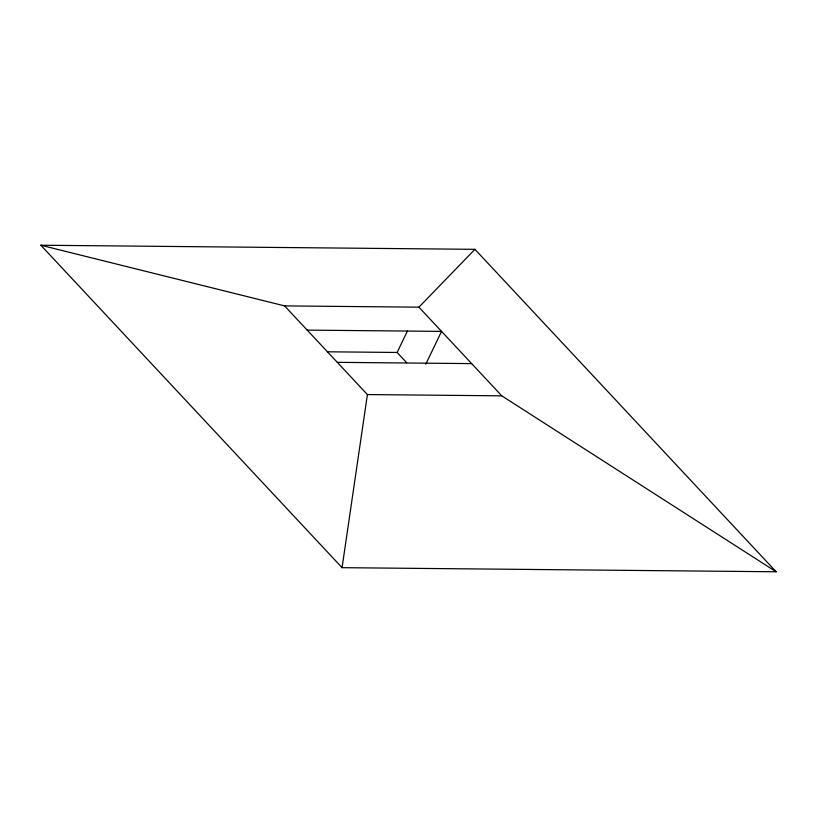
<?xml version="1.0" encoding="UTF-8"?>
<svg xmlns="http://www.w3.org/2000/svg" width="817" height="817" viewBox="0 0 817 817"><rect width="100%" height="100%" fill="white"/><g stroke="black" fill="none" stroke-linecap="round" stroke-linejoin="round"><path stroke-width="1.23" d="M342.068 567.672L367.405 394.57L284.571 305.895L40.85 245.223L342.068 567.672L776.15 571.777L474.932 249.328L40.85 245.223M327.413 351.8L397.123 352.464L407.479 330.946M425.749 364.229L441.558 331.385L307.192 330.119M284.571 305.895L418.927 307.172L474.932 249.328M337.298 362.339L471.654 363.616M367.405 394.57L501.761 395.837L776.15 571.777M418.927 307.172L501.761 395.837M397.123 352.464L406.703 362.707"/></g></svg>
